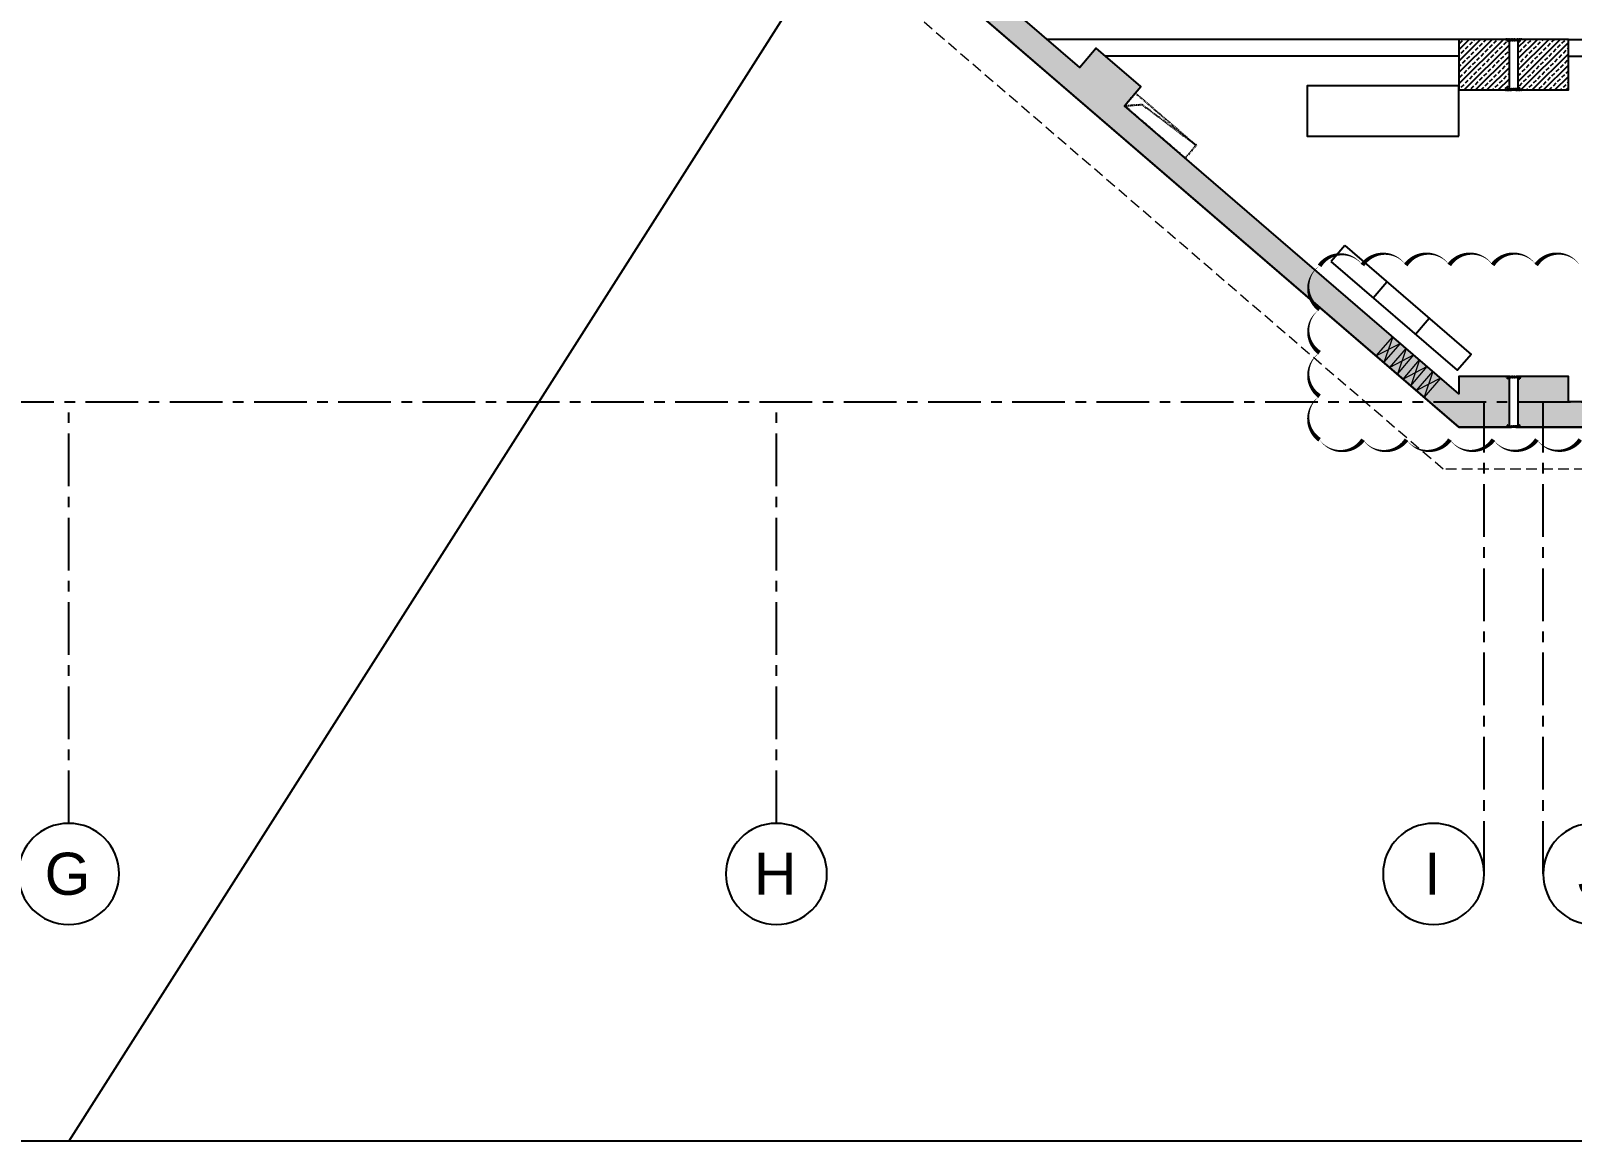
# Model space of a CAD drawing. Header units: millimetres. Extents: x -379292 to 1221486, y 92049 to 447512.
# Drawn here: x 334478 to 352773, y 92049 to 105220 of the extents above; entities that cross this region are included whole.
import ezdxf
from ezdxf.enums import TextEntityAlignment as Align
from ezdxf.lldxf.tags import DXFTag

# ---------------------------------------------------------------- set-up
doc = ezdxf.new("R2010")
doc.units = ezdxf.units.MM
doc.linetypes.add('CENTER', pattern=[2, 1.25, -0.25, 0.25, -0.25])
doc.linetypes.add('HIDDEN', pattern=[9.525, 6.35, -3.175])
for name, color, linetype in [('05_AXIS', 211, 'CENTER'), ('05_AXIS NAME', 7, 'Continuous'), ('05_DILATATION', 131, 'Continuous'), ('05_HATCH CONCRETE', 141, 'Continuous'), ('05_HATCH SOLID-2', 253, 'Continuous'), ('05_HOLE MC', 150, 'Continuous'), ('05_REV', 5, 'Continuous'), ('05_WALL', 3, 'Continuous'), ('08_POWER SYSTEM', 4, 'Continuous')]:
    doc.layers.add(name, color=color, linetype=linetype)
doc.layers.add('06_FORMWORK HIDDEN', color=252, linetype='HIDDEN2', lineweight=0)
doc.styles.add('YAZI-5', font='arial.ttf', dxfattribs={"height": 5})
tags = doc.linetypes.add('HIDDEN2', pattern=[0.1875, 0.125, -0.0625]).pattern_tags.tags
tags[6:7] = [DXFTag(74, 4), DXFTag(75, 0), DXFTag(340, '0'), DXFTag(46, 0.0), DXFTag(50, 0.0), DXFTag(44, 0.0), DXFTag(45, 0.0)]
tags[4:5] = [DXFTag(74, 4), DXFTag(75, 0), DXFTag(340, '0'), DXFTag(46, 0.0), DXFTag(50, 0.0), DXFTag(44, 0.0), DXFTag(45, 0.0)]
pattern_1 = [(225, (905000, -3e-07), (67.351921, -67.351921), []), (225, (904932.65, -3e-07), (67.351921, -67.351921), [47.625, -23.8125])]

# ---------------------------------------------------------------- blocks, each defined once
blk = doc.blocks.new('AWAKS ADI')
at = {"layer": '05_AXIS NAME', "color": 2}
blk.add_circle((0, 0), 6, dxfattribs=at)
at = {"layer": '05_AXIS NAME', "style": 'YAZI-5'}
blk.add_attdef('AKSADI', text='', height=5, dxfattribs=at).set_placement((0, 0), align=Align.MIDDLE_CENTER)
blk = doc.blocks.new('202_Aks')
at = {"layer": '05_AXIS', "ltscale": 500}
for p, q in [((-5000, -177300), (142900, -177300)), ((48800, -182300), (48800, -177300)), ((57200, -182300), (57200, -177300)), ((65600, -182900), (65600, -177300)), ((66300, -182900), (66300, -177300))]:
    blk.add_line(p, q, dxfattribs=at)
at = {"layer": '05_AXIS NAME'}
ref = blk.add_blockref('AWAKS ADI', (48800, -182900), dxfattribs=dict(at, xscale=-100, yscale=100, zscale=100))
ref.add_attrib('AKSADI', 'G', dxfattribs={"height": 500, "style": 'YAZI-5'}).set_placement((48786, -182898), align=Align.MIDDLE_CENTER)
ref = blk.add_blockref('AWAKS ADI', (57200, -182900), dxfattribs=dict(at, xscale=-100, yscale=100, zscale=100))
ref.add_attrib('AKSADI', 'H', dxfattribs={"height": 500, "style": 'YAZI-5'}).set_placement((57186, -182898), align=Align.MIDDLE_CENTER)
ref = blk.add_blockref('AWAKS ADI', (65000, -182900), dxfattribs=dict(at, xscale=-100, yscale=100, zscale=100))
ref.add_attrib('AKSADI', 'I', dxfattribs={"height": 500, "style": 'YAZI-5'}).set_placement((64986, -182898), align=Align.MIDDLE_CENTER)
ref = blk.add_blockref('AWAKS ADI', (66900, -182900), dxfattribs=dict(at, xscale=-100, yscale=100, zscale=100))
ref.add_attrib('AKSADI', 'J', dxfattribs={"height": 500, "style": 'YAZI-5'}).set_placement((66886, -182898), align=Align.MIDDLE_CENTER)
blk = doc.blocks.new('DİLATASYON PROFİL')
at = {"color": 8}
for p, q in [((-48, 0), (-46, 2)), ((-48, 0), (-20, 0)), ((-46, 2), (-46, 2)), ((-23, 2), (-20, 2)), ((-23, 2), (-22, 0)), ((-19, 2), (-20, 1)), ((-20, 2), (-20, 1)), ((-20, 0), (12, 0)), ((-20, 0), (-20, 0)), ((-20, 0), (-20, 0)), ((-17, 2), (-19, 2)), ((-17, 2), (-18, 0)), ((12, -13), (12, 0)), ((12, -13), (12, 0)), ((20, 2), (21, 0)), ((22, 2), (21, 2)), ((21, 1), (21, 0)), ((21, -1), (21, 0)), ((23, 1), (23, 1)), ((24, -6), (23, 1)), ((24, 1), (24, 1)), ((24, 1), (24, 1)), ((25, 1), (25, 1)), ((25, 1), (25, 1)), ((26, 1), (26, 1)), ((26, 1), (26, 1)), ((27, 1), (27, 1)), ((27, 1), (27, 1)), ((28, 1), (28, 1)), ((28, 1), (28, 1)), ((29, 1), (29, 1)), ((29, 1), (29, 1)), ((30, 1), (30, 1)), ((30, 1), (30, 1)), ((31, 1), (31, 1)), ((31, 1), (31, 1)), ((32, 1), (32, 1)), ((32, 1), (32, 1)), ((33, 1), (33, 1)), ((33, 1), (33, 1)), ((34, 1), (34, 1)), ((34, 1), (34, 1)), ((35, 1), (35, 1)), ((35, 1), (35, 1)), ((36, 2), (36, 2)), ((36, 2), (36, 1)), ((38, 2), (36, 1)), ((36, 1), (36, 2)), ((36, 1), (36, 2)), ((38, 2), (38, 2)), ((38, 2), (38, 2)), ((38, 2), (38, 2)), ((39, 2), (38, 2)), ((39, 2), (38, 2)), ((40, 2), (39, 2)), ((39, 2), (39, 2)), ((40, 2), (41, 2)), ((41, 2), (42, 1)), ((41, 2), (41, 2)), ((43, 2), (42, 1)), ((43, 2), (43, 2)), ((43, 1), (43, 2)), ((43, 1), (43, 2)), ((44, 1), (44, 1)), ((45, 1), (45, 1)), ((45, 1), (45, 1)), ((46, 1), (46, 1)), ((46, 1), (46, 1)), ((47, 1), (47, 1)), ((47, 1), (47, 1)), ((48, 1), (48, 1)), ((48, 1), (48, 1)), ((49, 1), (49, 1)), ((49, 1), (49, 1)), ((50, 1), (50, 1)), ((50, 1), (50, 1)), ((51, 1), (51, 1)), ((51, 1), (51, 1)), ((52, 1), (52, 1)), ((52, 1), (52, 1)), ((53, 1), (53, 1)), ((53, 1), (53, 1)), ((54, 1), (54, 1)), ((54, 1), (54, 1)), ((55, 1), (55, 1)), ((55, 1), (55, 1)), ((56, 1), (56, 1)), ((57, 2), (57, 2)), ((57, 2), (58, 1)), ((57, 1), (57, 2)), ((57, 1), (57, 2)), ((59, 2), (58, 1)), ((59, 2), (59, 2)), ((59, 2), (59, 2)), ((59, 2), (59, 2)), ((60, 2), (59, 2)), ((60, 2), (59, 2)), ((60, 2), (61, 2)), ((61, 2), (62, 2)), ((61, 2), (61, 2)), ((63, 2), (62, 2)), ((63, 2), (64, 1)), ((64, 2), (64, 2)), ((64, 2), (64, 1)), ((64, 1), (64, 2)), ((64, 1), (64, 2)), ((65, 1), (65, 1)), ((66, 1), (66, 1)), ((66, 1), (66, 1)), ((67, 1), (67, 1)), ((67, 1), (67, 1)), ((68, 1), (68, 1)), ((68, 1), (68, 1)), ((69, 1), (69, 1)), ((69, 1), (69, 1)), ((70, 1), (70, 1)), ((70, 1), (70, 1)), ((71, 1), (71, 1)), ((71, 1), (71, 1)), ((72, 1), (72, 1)), ((72, 1), (72, 1)), ((73, 1), (73, 1)), ((73, 1), (73, 1)), ((74, 1), (74, 1)), ((74, 1), (74, 1)), ((75, 1), (75, 1)), ((75, 1), (75, 1)), ((76, -6), (77, 1)), ((76, 1), (76, 1)), ((76, 1), (76, 1)), ((77, 1), (77, 1)), ((77, 1), (77, 1)), ((78, 2), (79, 2)), ((80, 2), (79, 0)), ((79, 1), (79, 0)), ((79, -1), (79, 1)), ((88, -13), (88, 0)), ((120, 0), (88, 0)), ((88, -13), (88, 0)), ((148, 0), (88, 0)), ((117, 2), (119, 2)), ((117, 2), (118, 0)), ((119, 2), (120, 1)), ((123, 2), (120, 2)), ((120, 2), (120, 1)), ((120, 0), (120, 0)), ((120, 0), (120, 0)), ((140, 0), (120, 0)), ((123, 2), (122, 0)), ((146, 2), (146, 2)), ((148, 0), (146, 2)), ((-22, -20), (-23, -21)), ((-22, -20), (-23, -21)), ((-23, -21), (-22, -22)), ((-23, -21), (-22, -22)), ((-23, -22), (-23, -23)), ((-22, -22), (-23, -22)), ((-23, -22), (-23, -23)), ((-22, -22), (-23, -22)), ((-23, -23), (-22, -23)), ((-22, -23), (-23, -23)), ((-23, -23), (-23, -24)), ((-23, -23), (-22, -23)), ((-22, -23), (-23, -23)), ((-23, -23), (-23, -24)), ((-23, -24), (-22, -25)), ((-23, -24), (-22, -25)), ((-22, 0), (-18, 0)), ((-22, -3), (-22, 0)), ((-22, 0), (-18, 0)), ((-22, -3), (-22, 0)), ((-22, -3), (-18, -3)), ((-22, -3), (-18, -3)), ((-21, -6), (-22, -6)), ((-22, -6), (-22, -7)), ((-21, -6), (-22, -6)), ((-22, -6), (-22, -7)), ((-22, -7), (-21, -7)), ((-21, -7), (-22, -7)), ((-22, -7), (-22, -9)), ((-22, -7), (-21, -7)), ((-21, -7), (-22, -7)), ((-22, -7), (-22, -9)), ((-22, -9), (-21, -9)), ((-21, -9), (-22, -9)), ((-22, -9), (-22, -10)), ((-22, -9), (-21, -9)), ((-21, -9), (-22, -9)), ((-22, -9), (-22, -10)), ((-22, -10), (-21, -11)), ((-22, -10), (-21, -11)), ((-21, -11), (-22, -11)), ((-22, -11), (-22, -12)), ((-21, -11), (-22, -11)), ((-22, -11), (-22, -12)), ((-22, -12), (-21, -13)), ((-22, -12), (-21, -13)), ((-21, -13), (-22, -13)), ((-22, -13), (-22, -14)), ((-21, -13), (-22, -13)), ((-22, -13), (-22, -14)), ((-21, -14), (-22, -14)), ((-22, -14), (-21, -14)), ((-21, -14), (-22, -14)), ((-22, -14), (-22, -16)), ((-21, -14), (-22, -14)), ((-22, -14), (-21, -14)), ((-21, -14), (-22, -14)), ((-22, -14), (-22, -16)), ((-22, -16), (-21, -16)), ((-21, -16), (-22, -16)), ((-22, -16), (-22, -17)), ((-22, -16), (-21, -16)), ((-21, -16), (-22, -16)), ((-22, -16), (-22, -17)), ((-22, -17), (-21, -18)), ((-22, -17), (-21, -18)), ((-21, -18), (-22, -18)), ((-22, -18), (-22, -19)), ((-21, -18), (-22, -18)), ((-22, -18), (-22, -19)), ((-22, -19), (-22, -20)), ((-22, -19), (-22, -20)), ((-22, -20), (-22, -20)), ((-22, -20), (-22, -20)), ((-22, -25), (-21, -25)), ((-22, -25), (-21, -25)), ((-21, -3), (-21, -3)), ((-21, -3), (-21, -6)), ((-21, -6), (-21, -3)), ((-21, -25), (-20, -3)), ((-21, -3), (-21, -3)), ((-21, -3), (-21, -6)), ((-21, -6), (-21, -3)), ((-21, -25), (-20, -3)), ((-21, -7), (-21, -7)), ((-21, -7), (-21, -7)), ((-19, -12), (-21, -14)), ((-19, -12), (-21, -14)), ((-19, -13), (-21, -14)), ((-19, -13), (-21, -14)), ((-19, -16), (-21, -18)), ((-19, -16), (-21, -17)), ((-19, -16), (-21, -18)), ((-19, -16), (-21, -17)), ((-19, -19), (-21, -21)), ((-19, -19), (-21, -21)), ((-19, -20), (-21, -21)), ((-19, -20), (-21, -21)), ((-19, -23), (-21, -25)), ((-19, -23), (-21, -25)), ((-19, -23), (-21, -25)), ((-19, -23), (-21, -25)), ((-21, -25), (-21, -25)), ((-20, -27), (-21, -25)), ((-21, -25), (-21, -25)), ((-20, -27), (-21, -25)), ((-19, -25), (-20, -3)), ((-19, -25), (-20, -3)), ((-20, -5), (-20, -6)), ((-20, -5), (-20, -6)), ((-20, -6), (-20, -6)), ((-20, -6), (-20, -6)), ((-19, -9), (-20, -10)), ((-19, -9), (-20, -10)), ((-19, -9), (-20, -10)), ((-19, -9), (-20, -10)), ((-20, -27), (-18, -25)), ((-20, -27), (-18, -25)), ((-18, -3), (-19, -3)), ((-19, -3), (-19, -6)), ((-18, -3), (-19, -3)), ((-19, -3), (-19, -6)), ((-19, -6), (-18, -6)), ((-19, -6), (-18, -6)), ((-19, -7), (-18, -7)), ((-18, -7), (-19, -7)), ((-19, -7), (-18, -7)), ((-18, -7), (-19, -7)), ((-19, -9), (-18, -9)), ((-18, -9), (-19, -9)), ((-19, -9), (-18, -9)), ((-18, -9), (-19, -9)), ((-18, -10), (-19, -11)), ((-18, -10), (-19, -11)), ((-19, -11), (-18, -11)), ((-19, -11), (-18, -11)), ((-18, -12), (-19, -13)), ((-18, -12), (-19, -13)), ((-19, -13), (-18, -13)), ((-19, -13), (-18, -13)), ((-19, -25), (-18, -25)), ((-19, -25), (-18, -25)), ((-18, -3), (-18, 0)), ((-18, -3), (-18, 0)), ((-18, -5), (-18, -3)), ((-18, -5), (-18, -3)), ((-18, -6), (-18, -5)), ((-18, -5), (-18, -5)), ((-18, -6), (-18, -5)), ((-18, -5), (-18, -5)), ((-18, -6), (-18, -7)), ((-18, -6), (-18, -7)), ((-18, -7), (-18, -9)), ((-18, -7), (-18, -9)), ((-18, -9), (-18, -10)), ((-18, -9), (-18, -9)), ((-18, -9), (-18, -10)), ((-18, -9), (-18, -9)), ((-18, -11), (-18, -11)), ((-18, -11), (-18, -12)), ((-18, -11), (-18, -11)), ((-18, -11), (-18, -12)), ((-18, -13), (-18, -14)), ((-18, -13), (-18, -14)), ((-18, -14), (-18, -16)), ((-18, -14), (-18, -14)), ((-18, -14), (-18, -14)), ((-18, -14), (-18, -16)), ((-18, -14), (-18, -14)), ((-18, -14), (-18, -14)), ((-18, -16), (-17, -16)), ((-18, -16), (-18, -16)), ((-18, -16), (-17, -16)), ((-18, -16), (-18, -16)), ((-17, -17), (-18, -18)), ((-17, -17), (-18, -18)), ((-18, -18), (-17, -18)), ((-18, -18), (-17, -18)), ((-17, -19), (-18, -20)), ((-17, -19), (-18, -20)), ((-18, -20), (-17, -20)), ((-18, -20), (-17, -20)), ((-17, -21), (-18, -22)), ((-17, -21), (-18, -22)), ((-18, -22), (-17, -22)), ((-18, -22), (-17, -22)), ((-18, -23), (-17, -23)), ((-17, -23), (-18, -23)), ((-18, -23), (-17, -23)), ((-17, -23), (-18, -23)), ((-17, -24), (-18, -25)), ((-17, -24), (-18, -25)), ((-18, -25), (-18, -25)), ((-18, -25), (-18, -25)), ((-17, -16), (-17, -17)), ((-17, -16), (-17, -17)), ((-17, -18), (-17, -19)), ((-17, -18), (-17, -19)), ((-17, -20), (-17, -21)), ((-17, -20), (-17, -21)), ((-17, -22), (-17, -23)), ((-17, -22), (-17, -23)), ((-17, -23), (-17, -24)), ((-17, -23), (-17, -24)), ((12, -13), (21, -13)), ((19, -2), (19, -1)), ((19, -8), (19, -8)), ((20, -3), (21, -3)), ((21, -1), (21, -3)), ((22, -12), (21, -7)), ((21, -13), (21, -9)), ((22, -12), (24, -7)), ((24, -5), (24, 0)), ((25, -6), (24, -6)), ((26, -6), (24, -6)), ((24, -7), (25, -7)), ((26, -7), (24, -7)), ((24, -12), (24, -8)), ((25, -8), (24, -8)), ((34, -12), (24, -12)), ((25, -5), (25, -4)), ((28, -4), (25, -4)), ((25, -10), (25, -8)), ((28, -10), (25, -10)), ((26, -4), (27, -4)), ((26, -6), (26, -5)), ((26, -9), (26, -7)), ((27, -9), (26, -9)), ((27, -9), (27, -4)), ((28, -10), (28, -4)), ((30, -10), (30, -4)), ((32, -4), (30, -4)), ((32, -10), (30, -10)), ((31, -4), (31, -8)), ((32, -4), (31, -4)), ((31, -8), (31, -10)), ((31, -10), (32, -10)), ((31, -10), (32, -10)), ((32, -4), (32, -5)), ((32, -4), (32, -6)), ((32, -6), (34, -6)), ((32, -8), (32, -10)), ((34, -8), (32, -8)), ((32, -10), (32, -8)), ((32, -10), (32, -8)), ((34, -6), (33, -6)), ((33, -8), (34, -8)), ((34, 0), (34, -5)), ((34, -6), (34, -2)), ((34, -8), (34, -12)), ((36, -7), (36, -5)), ((43, -7), (43, -5)), ((45, -6), (45, 0)), ((45, -6), (45, -2)), ((46, -6), (45, -6)), ((46, -6), (45, -6)), ((45, -8), (46, -8)), ((46, -8), (45, -8)), ((45, -12), (45, -9)), ((55, -12), (45, -12)), ((46, -6), (46, -4)), ((46, -4), (48, -4)), ((49, -4), (46, -4)), ((46, -6), (46, -4)), ((46, -10), (46, -8)), ((46, -10), (46, -8)), ((46, -10), (46, -9)), ((48, -10), (46, -10)), ((49, -10), (46, -10)), ((48, -4), (48, -8)), ((48, -8), (48, -10)), ((49, -10), (49, -4)), ((53, -4), (51, -4)), ((51, -10), (51, -4)), ((53, -10), (51, -10)), ((52, -4), (52, -8)), ((54, -4), (52, -4)), ((52, -8), (52, -10)), ((52, -10), (54, -10)), ((53, -4), (53, -6)), ((54, -4), (54, -5)), ((55, -6), (54, -6)), ((55, -6), (54, -6)), ((54, -8), (55, -8)), ((55, -8), (54, -8)), ((54, -10), (54, -8)), ((53, -9), (53, -10)), ((55, 0), (55, -6)), ((55, -6), (55, -2)), ((55, -9), (55, -12)), ((57, -7), (57, -5)), ((64, -7), (64, -5)), ((66, -6), (66, 0)), ((66, -6), (66, -2)), ((68, -6), (66, -6)), ((67, -6), (66, -6)), ((66, -8), (68, -8)), ((67, -8), (66, -8)), ((66, -12), (66, -9)), ((76, -12), (66, -12)), ((68, -6), (68, -4)), ((68, -4), (69, -4)), ((70, -4), (68, -4)), ((68, -6), (68, -4)), ((68, -10), (68, -8)), ((68, -10), (68, -8)), ((68, -10), (68, -9)), ((69, -10), (68, -10)), ((70, -10), (68, -10)), ((69, -4), (69, -8)), ((69, -8), (69, -10)), ((70, -10), (70, -4)), ((75, -4), (72, -4)), ((72, -10), (72, -4)), ((75, -10), (72, -10)), ((73, -10), (73, -5)), ((74, -5), (73, -5)), ((73, -10), (74, -10)), ((74, -7), (74, -5)), ((74, -7), (76, -7)), ((74, -9), (74, -8)), ((74, -8), (76, -8)), ((75, -4), (75, -6)), ((76, -6), (75, -6)), ((75, -8), (76, -8)), ((75, -9), (75, -10)), ((76, 0), (76, -6)), ((78, -12), (76, -8)), ((76, -9), (76, -12)), ((78, -12), (79, -8)), ((79, -2), (79, -3)), ((80, -3), (79, -3)), ((79, -13), (79, -9)), ((88, -13), (79, -13)), ((81, -2), (81, -1)), ((81, -8), (81, -9)), ((118, -16), (117, -16)), ((117, -16), (117, -17)), ((118, -16), (117, -16)), ((117, -16), (117, -17)), ((117, -17), (118, -18)), ((117, -17), (118, -18)), ((118, -18), (117, -18)), ((117, -18), (117, -19)), ((118, -18), (117, -18)), ((117, -18), (117, -19)), ((117, -19), (118, -20)), ((117, -19), (118, -20)), ((118, -20), (117, -20)), ((117, -20), (117, -21)), ((118, -20), (117, -20)), ((117, -20), (117, -21)), ((117, -21), (118, -22)), ((117, -21), (118, -22)), ((117, -22), (117, -23)), ((118, -22), (117, -22)), ((117, -22), (117, -23)), ((118, -22), (117, -22)), ((117, -23), (118, -23)), ((118, -23), (117, -23)), ((117, -23), (117, -24)), ((117, -23), (118, -23)), ((118, -23), (117, -23)), ((117, -23), (117, -24)), ((117, -24), (118, -25)), ((117, -24), (118, -25)), ((118, 0), (122, 0)), ((118, -3), (118, 0)), ((118, 0), (122, 0)), ((118, -3), (118, 0)), ((118, -3), (119, -3)), ((118, -3), (122, -3)), ((118, -6), (118, -3)), ((118, -3), (119, -3)), ((118, -3), (122, -3)), ((118, -6), (118, -3)), ((119, -6), (118, -6)), ((118, -6), (118, -7)), ((119, -6), (118, -6)), ((118, -6), (118, -7)), ((118, -7), (119, -7)), ((118, -7), (118, -7)), ((119, -7), (118, -7)), ((118, -7), (118, -9)), ((118, -7), (119, -7)), ((118, -7), (118, -7)), ((119, -7), (118, -7)), ((118, -7), (118, -9)), ((118, -9), (119, -9)), ((119, -9), (118, -9)), ((118, -9), (118, -10)), ((118, -9), (119, -9)), ((119, -9), (118, -9)), ((118, -9), (118, -10)), ((118, -10), (119, -11)), ((118, -10), (119, -11)), ((119, -11), (118, -11)), ((118, -11), (118, -12)), ((119, -11), (118, -11)), ((118, -11), (118, -12)), ((118, -12), (119, -13)), ((118, -12), (119, -13)), ((119, -13), (118, -13)), ((118, -13), (118, -14)), ((119, -13), (118, -13)), ((118, -13), (118, -14)), ((118, -14), (118, -14)), ((118, -14), (118, -14)), ((118, -14), (118, -16)), ((118, -14), (118, -14)), ((118, -14), (118, -14)), ((118, -14), (118, -14)), ((118, -14), (118, -16)), ((118, -14), (118, -14)), ((118, -16), (118, -16)), ((118, -16), (118, -16)), ((121, -23), (118, -25)), ((121, -23), (118, -25)), ((118, -25), (119, -25)), ((118, -25), (118, -25)), ((120, -27), (118, -25)), ((118, -25), (119, -25)), ((118, -25), (118, -25)), ((120, -27), (118, -25)), ((119, -3), (119, -6)), ((119, -25), (120, -3)), ((119, -3), (119, -6)), ((119, -25), (120, -3)), ((120, -6), (119, -6)), ((120, -6), (119, -6)), ((120, -9), (119, -10)), ((120, -9), (119, -10)), ((120, -9), (119, -10)), ((120, -9), (119, -10)), ((121, -12), (119, -14)), ((121, -12), (119, -14)), ((121, -13), (119, -14)), ((121, -13), (119, -14)), ((121, -16), (119, -18)), ((121, -16), (119, -17)), ((121, -16), (119, -18)), ((121, -16), (119, -17)), ((121, -19), (119, -21)), ((121, -19), (119, -21)), ((121, -20), (119, -21)), ((121, -20), (119, -21)), ((121, -23), (119, -25)), ((121, -23), (119, -25)), ((121, -25), (120, -3)), ((121, -25), (120, -3)), ((120, -5), (120, -6)), ((120, -5), (120, -6)), ((120, -27), (121, -25)), ((120, -27), (121, -25)), ((121, -3), (121, -3)), ((121, -3), (121, -6)), ((121, -5), (121, -3)), ((121, -3), (121, -3)), ((121, -3), (121, -6)), ((121, -5), (121, -3)), ((121, -6), (121, -5)), ((121, -5), (121, -5)), ((121, -6), (121, -5)), ((121, -5), (121, -5)), ((121, -6), (122, -6)), ((121, -6), (122, -6)), ((121, -8), (122, -7)), ((122, -7), (121, -8)), ((121, -8), (122, -7)), ((122, -7), (121, -8)), ((121, -9), (122, -9)), ((121, -9), (121, -9)), ((122, -9), (121, -9)), ((121, -9), (122, -9)), ((121, -9), (121, -9)), ((122, -9), (121, -9)), ((122, -10), (121, -11)), ((122, -10), (121, -11)), ((121, -11), (122, -11)), ((121, -11), (121, -11)), ((121, -11), (122, -11)), ((121, -11), (121, -11)), ((122, -12), (121, -13)), ((122, -12), (121, -13)), ((121, -13), (122, -13)), ((121, -13), (122, -13)), ((121, -14), (122, -14)), ((122, -14), (121, -14)), ((121, -14), (122, -14)), ((122, -14), (121, -14)), ((121, -16), (122, -16)), ((122, -16), (121, -16)), ((121, -16), (122, -16)), ((122, -16), (121, -16)), ((122, -17), (121, -18)), ((122, -17), (121, -18)), ((121, -18), (122, -18)), ((121, -18), (122, -18)), ((121, -25), (121, -25)), ((121, -25), (122, -25)), ((121, -25), (121, -25)), ((121, -25), (122, -25)), ((122, -3), (122, 0)), ((122, -3), (122, 0)), ((122, -6), (122, -7)), ((122, -6), (122, -7)), ((122, -7), (122, -9)), ((122, -7), (122, -9)), ((122, -9), (122, -10)), ((122, -9), (122, -10)), ((122, -11), (122, -12)), ((122, -11), (122, -12)), ((122, -13), (122, -14)), ((122, -13), (122, -14)), ((122, -14), (122, -16)), ((122, -14), (122, -16)), ((122, -16), (122, -17)), ((122, -16), (122, -17)), ((122, -18), (122, -19)), ((122, -18), (122, -19)), ((122, -19), (122, -20)), ((122, -19), (122, -20)), ((122, -20), (122, -20)), ((122, -20), (123, -21)), ((122, -20), (122, -20)), ((122, -20), (123, -21)), ((123, -21), (122, -22)), ((123, -21), (122, -22)), ((122, -22), (123, -22)), ((122, -22), (123, -22)), ((122, -23), (123, -23)), ((123, -23), (122, -23)), ((122, -23), (123, -23)), ((123, -23), (122, -23)), ((123, -24), (122, -25)), ((123, -24), (122, -25)), ((123, -22), (123, -23)), ((123, -22), (123, -23)), ((123, -23), (123, -24)), ((123, -23), (123, -24))]:
    blk.add_line(p, q, dxfattribs=at)
for centre, radius, start, end in [((-45, 1), 1.3, 64.6683, 126.1289), ((-44, 3), 1.3, 244.6683, 295.3317), ((-43, 1), 1.3, 64.6683, 115.3317), ((-42, 3), 1.3, 244.6683, 295.3317), ((-40, 1), 1.3, 64.6683, 115.3317), ((-39, 3), 1.3, 244.6683, 295.3317), ((-38, 1), 1.3, 64.6683, 115.3317), ((-37, 3), 1.3, 244.6683, 295.3317), ((-36, 1), 1.3, 64.6683, 115.3317), ((-35, 3), 1.3, 244.6683, 295.3317), ((-34, 1), 1.3, 64.6683, 115.3317), ((-33, 3), 1.3, 244.6683, 295.3317), ((-32, 1), 1.3, 64.6683, 115.3317), ((-30, 3), 1.3, 244.6683, 295.3317), ((-29, 1), 1.3, 64.6683, 115.3317), ((-28, 3), 1.3, 244.6683, 295.3317), ((-27, 1), 1.3, 64.6683, 115.3317), ((-26, 3), 1.3, 244.6683, 295.3317), ((-25, 1), 1.3, 64.6683, 115.3317), ((-24, 3), 1.3, 244.6683, 295.3317), ((-23, 1), 1.3, 64.6683, 115.3317), ((-22, 3), 1.3, 244.6683, 295.3317), ((-20, 1), 1.3, 64.6683, 115.3317), ((-19, 3), 1.3, 244.6683, 295.3317), ((-18, 1), 1.3, 64.6683, 115.3317), ((-17, 3), 1.3, 244.6683, 295.3317), ((-16, 1), 1.3, 64.6683, 115.3317), ((-15, 3), 1.3, 244.6683, 295.3317), ((-14, 1), 1.3, 64.6683, 115.3317), ((-13, 3), 1.3, 244.6683, 295.3317), ((-12, 1), 1.3, 64.6683, 115.3317), ((-10, 3), 1.3, 244.6683, 295.3317), ((-9, 1), 1.3, 64.6683, 115.3317), ((-8, 3), 1.3, 244.6683, 295.3317), ((-7, 1), 1.3, 64.6683, 115.3317), ((-6, 1), 1.3, 64.6683, 115.3317), ((-5, 3), 1.3, 244.6683, 295.3317), ((-4, 1), 1.3, 64.6683, 115.3317), ((-3, 3), 1.3, 244.6683, 295.3317), ((-2, 1), 1.3, 64.6683, 115.3317), ((-1, 3), 1.3, 244.6683, 295.3317), ((1, 1), 1.3, 64.6683, 115.3317), ((2, 3), 1.3, 244.6683, 295.3317), ((3, 1), 1.3, 64.6683, 115.3317), ((4, 3), 1.3, 244.6683, 295.3317), ((5, 1), 1.3, 64.6683, 115.3317), ((6, 3), 1.3, 244.6683, 295.3317), ((7, 1), 1.3, 64.6683, 115.3317), ((8, 3), 1.3, 244.6683, 295.3317), ((9, 1), 1.3, 64.6683, 115.3317), ((11, 3), 1.3, 244.6683, 295.3317), ((12, 1), 1.3, 64.6683, 115.3317), ((13, 3), 1.3, 244.6683, 295.3317), ((14, 1), 1.3, 64.6683, 115.3317), ((15, 3), 1.3, 244.6683, 295.3317), ((16, 1), 1.3, 64.6683, 115.3317), ((17, 3), 1.3, 244.6683, 295.3317), ((18, 1), 1.3, 63.2691, 115.3317), ((20, 3), 1.3, 244.6683, 288.3764), ((21, 2), 0.381, 90.8255, 269.3453), ((20, -1), 1.61, 330.6457, 24.0465), ((22, 1), 0.55, 357.34, 90), ((23, 1), 0.16, 40.5, 139.5), ((23, 1), 0.16, 141.0253, 263.0349), ((23, -1), 1.2, 25.7871, 83.0349), ((24, 1), 0.16, 40.5, 139.5), ((25, 1), 0.16, 40.5, 139.5), ((26, 1), 0.16, 40.5, 139.5), ((27, 1), 0.16, 40.5, 139.5), ((28, 1), 0.16, 40.5, 139.5), ((29, 1), 0.16, 40.5, 139.5), ((30, 1), 0.16, 40.5, 139.5), ((31, 1), 0.16, 40.5, 139.5), ((32, 1), 0.16, 40.5, 139.5), ((33, 1), 0.16, 40.5, 139.5), ((34, 1), 0.16, 40.5, 139.5), ((37, -2), 3, 110.9248, 180), ((35, -1), 1.2, 93.7255, 146.441), ((35, 1), 0.16, 273.7255, 40.5), ((35, 1), 0.16, 273.7255, 276.016), ((39, -8), 10, 110.7934, 110.9248), ((39, -8), 10, 69.0752, 69.2066), ((42, -2), 3, 0, 69.0752), ((44, 1), 0.16, 40.5, 139.5), ((44, -1), 1.2, 25.7871, 64.9325), ((45, 1), 0.16, 40.5, 139.5), ((46, 1), 0.16, 40.5, 139.5), ((47, 1), 0.16, 40.5, 139.5), ((48, 1), 0.16, 40.5, 139.5), ((49, 1), 0.16, 40.5, 139.5), ((50, 1), 0.16, 40.5, 139.5), ((51, 1), 0.16, 40.5, 139.5), ((52, 1), 0.16, 40.5, 139.5), ((53, 1), 0.16, 40.5, 139.5), ((54, 1), 0.16, 40.5, 139.5), ((55, 1), 0.16, 40.5, 139.5), ((58, -2), 3, 110.9248, 180), ((56, -1), 1.2, 93.7255, 146.441), ((56, 0), 0.16, 273.7255, 40.5), ((61, -8), 10, 110.7934, 110.9248), ((61, -8), 10, 69.0752, 69.2066), ((63, -2), 3, 0, 69.0752), ((66, 1), 0.16, 40.5, 139.5), ((67, 1), 0.16, 40.5, 139.5), ((65, -1), 1.2, 25.7871, 64.9325), ((68, 1), 0.16, 40.5, 139.5), ((69, 1), 0.16, 40.5, 139.5), ((70, 1), 0.16, 40.5, 139.5), ((71, 1), 0.16, 40.5, 139.5), ((72, 1), 0.16, 40.5, 139.5), ((73, 1), 0.16, 40.5, 139.5), ((74, 1), 0.16, 40.5, 139.5), ((75, 1), 0.16, 40.5, 139.5), ((76, 1), 0.16, 40.5, 139.5), ((77, 1), 0.16, 40.5, 139.5), ((77, -1), 1.2, 93.7255, 146.441), ((78, 1), 0.55, 90, 182.66), ((77, 0), 0.16, 273.7255, 40.5), ((77, 0), 0.16, 273.7255, 276.016), ((79, 1), 0.381, 270.6547, 89.1745), ((80, 1), 1.3, 64.6683, 99.3419), ((82, 3), 1.3, 244.6683, 295.3317), ((83, 1), 1.3, 64.6683, 115.3317), ((84, 3), 1.3, 244.6683, 295.3317), ((85, 1), 1.3, 64.6683, 115.3317), ((86, 3), 1.3, 244.6683, 295.3317), ((87, 1), 1.3, 64.6683, 115.3317), ((88, 3), 1.3, 244.6683, 295.3317), ((89, 1), 1.3, 64.6683, 115.3317), ((90, 3), 1.3, 244.6683, 295.3317), ((92, 1), 1.3, 64.6683, 115.3317), ((93, 3), 1.3, 244.6683, 295.3317), ((94, 1), 1.3, 64.6683, 115.3317), ((95, 3), 1.3, 244.6683, 295.3317), ((96, 1), 1.3, 64.6683, 115.3317), ((97, 3), 1.3, 244.6683, 295.3317), ((98, 1), 1.3, 64.6683, 115.3317), ((99, 3), 1.3, 244.6683, 295.3317), ((100, 1), 1.3, 64.6683, 115.3317), ((102, 3), 1.3, 244.6683, 295.3317), ((103, 1), 1.3, 64.6683, 115.3317), ((104, 3), 1.3, 244.6683, 295.3317), ((105, 1), 1.3, 64.6683, 115.3317), ((106, 3), 1.3, 244.6683, 295.3317), ((107, 1), 1.3, 64.6683, 115.3317), ((108, 3), 1.3, 244.6683, 295.3317), ((109, 1), 1.3, 64.6683, 115.3317), ((111, 3), 1.3, 244.6683, 295.3317), ((112, 1), 1.3, 64.6683, 115.3317), ((113, 3), 1.3, 244.6683, 295.3317), ((114, 1), 1.3, 64.6683, 115.3317), ((115, 3), 1.3, 244.6683, 295.3317), ((116, 1), 1.3, 64.6683, 115.3317), ((117, 3), 1.3, 244.6683, 295.3317), ((118, 1), 1.3, 64.6683, 115.3317), ((119, 3), 1.3, 244.6683, 295.3317), ((121, 1), 1.3, 64.6683, 115.3317), ((122, 3), 1.3, 244.6683, 295.3317), ((123, 1), 1.3, 64.6683, 115.3317), ((124, 3), 1.3, 244.6683, 295.3317), ((125, 1), 1.3, 64.6683, 115.3317), ((126, 3), 1.3, 244.6683, 295.3317), ((127, 1), 1.3, 64.6683, 115.3317), ((128, 3), 1.3, 244.6683, 295.3317), ((129, 1), 1.3, 64.6683, 115.3317), ((131, 3), 1.3, 244.6683, 295.3317), ((132, 1), 1.3, 64.6683, 115.3317), ((133, 3), 1.3, 244.6683, 295.3317), ((134, 1), 1.3, 64.6683, 115.3317), ((135, 3), 1.3, 244.6683, 295.3317), ((136, 1), 1.3, 64.6683, 115.3317), ((137, 3), 1.3, 244.6683, 295.3317), ((138, 1), 1.3, 64.6683, 115.3317), ((139, 3), 1.3, 244.6683, 295.3317), ((141, 1), 1.3, 64.6683, 115.3317), ((142, 3), 1.3, 244.6683, 295.3317), ((143, 1), 1.3, 64.6683, 115.3317), ((144, 3), 1.3, 244.6683, 295.3317), ((145, 1), 1.3, 53.8711, 115.3317), ((-20, -3), 0.25, 2.8081, 91), ((-20, -3), 0.25, 89, 162.832), ((-20, -3), 0.25, 2.8081, 91), ((-20, -3), 0.25, 89, 162.832), ((18, -5), 4.15, 55.3598, 304.6402), ((18, -5), 4.29, 79.8358, 271.4513), ((18, -8), 0.825, 266.6901, 0), ((19, -1), 0.55, 0, 79.8358), ((20, -2), 0.55, 180, 270), ((20, -8), 0.954, 36.5523, 167.7728), ((21, -1), 0.6, 235.3598, 0), ((21, -9), 0.6, 0, 124.6402), ((22, -12), 0.364, 205.1184, 277.8355), ((24, -5), 0.25, 180, 270), ((24, -6), 0.55, 197.1305, 270), ((24, -8), 0.25, 90, 180), ((25, -5), 0.25, 270, 0), ((25, -8), 0.25, 0, 90), ((26, -5), 0.33, 90, 180), ((26, -9), 0.33, 180, 270), ((33, -5), 0.25, 180, 270), ((33, -8), 0.25, 90, 180), ((34, -5), 0.25, 270, 0), ((34, -8), 0.25, 0, 90), ((22, -12), 12.6, 0.0577, 16.2025), ((39, -1), 11.8, 246.209, 293.7816), ((39, -5), 3.75, 0, 180), ((39, -7), 3.75, 180, 0), ((57, -12), 12.6, 163.7975, 179.9423), ((45, -6), 0.25, 180, 270), ((45, -9), 0.25, 90, 180), ((46, -6), 0.25, 270, 0), ((46, -9), 0.25, 0, 90), ((54, -5), 0.25, 180, 270), ((54, -6), 0.25, 180, 270), ((54, -9), 0.25, 90, 180), ((55, -5), 0.25, 270, 0), ((55, -6), 0.25, 270, 0), ((55, -9), 0.25, 0, 90), ((43, -12), 12.6, 0.0577, 16.2025), ((61, -1), 11.8, 246.209, 293.7816), ((61, -5), 3.75, 0, 180), ((61, -7), 3.75, 180, 0), ((78, -12), 12.6, 163.7975, 179.9423), ((66, -6), 0.25, 180, 270), ((66, -9), 0.25, 90, 180), ((67, -6), 0.25, 270, 0), ((67, -9), 0.25, 0, 90), ((74, -5), 0.33, 0, 90), ((74, -9), 0.33, 270, 0), ((75, -6), 0.25, 180, 270), ((75, -9), 0.25, 90, 180), ((76, -6), 0.55, 270, 342.8695), ((76, -6), 0.25, 270, 0), ((76, -9), 0.25, 0, 90), ((78, -12), 0.364, 262.1645, 334.8816), ((80, -1), 1.61, 155.9535, 209.3543), ((79, -1), 0.6, 180, 304.6402), ((80, -8), 0.954, 12.2272, 143.4477), ((79, -9), 0.6, 55.3598, 180), ((82, -5), 4.15, 235.3598, 124.6402), ((80, -2), 0.55, 270, 0), ((82, -5), 4.29, 268.5487, 100.1642), ((81, -1), 0.55, 100.1642, 180), ((82, -9), 0.825, 180, 273.3099), ((120, -3), 0.25, 2.8081, 91), ((120, -3), 0.25, 89, 162.832), ((120, -3), 0.25, 2.8081, 91), ((120, -3), 0.25, 89, 162.832)]:
    blk.add_arc(centre, radius, start, end, dxfattribs=at)
blk = doc.blocks.new('OtoParkBodrumKatMimari')
at = {"layer": '05_HATCH CONCRETE'}
h = blk.add_hatch(dxfattribs=at)
h.set_pattern_fill('ANSI33', color=8, scale=15, angle=180, style=0)
h.set_pattern_definition(pattern_1)
h.paths.add_polyline_path([(142600, 59700), (142800, 59700), (139870, 56381), (139645, 56579), (139248, 56130), (139473, 55931), (135668, 51620), (135443, 51819), (134848, 51144), (135073, 50945), (131506, 46904), (131281, 47103), (130884, 46653), (131109, 46455), (127899, 42818), (127674, 43017), (127277, 42567), (127502, 42369), (124481, 38946), (124256, 39145), (123859, 38695), (124084, 38496), (120848, 34830), (120623, 35029), (120028, 34354), (120253, 34155), (117433, 30962), (117209, 31160), (116812, 30710), (117036, 30512), (113992, 27063), (113767, 27262), (113370, 26812), (113595, 26613), (110386, 22977), (110161, 23176), (109764, 22726), (109989, 22527), (106786, 18899), (106561, 19097), (105965, 18422), (106190, 18224), (103361, 15019), (103136, 15217), (102739, 14767), (102964, 14569), (99777, 10958), (99552, 11156), (99155, 10707), (99380, 10508), (96303, 7022), (96078, 7220), (95615, 6696), (95840, 6497), (93887, 4285), (93662, 4484), (93265, 4034), (93490, 3836), (90240, 153), (90240, 300), (89640, 300), (89640, 0), (88400, 0), (88400, 300), (87800, 300), (87800, 0), (80000, 0), (80000, 300), (79400, 300), (79400, 0), (71600, 0), (71600, 300), (71000, 300), (71000, -300), (90240, -300), (143200, 59700), (143200, 67400), (142600, 67400), (142600, 66800), (142900, 66800), (142900, 64150), (142600, 64150), (142600, 63550), (142900, 63550), (142900, 60300), (142600, 60300)])
h = blk.add_hatch(dxfattribs=at)
h.set_pattern_fill('ANSI33', color=8, scale=15, angle=180, style=0)
h.set_pattern_definition(pattern_1)
h.paths.add_polyline_path([(63965, 5944), (63511, 6335), (63119, 5881), (70300, -300), (70900, -300), (70900, 300), (70300, 300), (70300, 96), (66332, 3512), (66527, 3739), (65997, 4196), (65801, 3968), (63770, 5716)])
h = blk.add_hatch(dxfattribs=at)
h.set_pattern_fill('ANSI33', color=8, scale=15, angle=180, style=0)
h.set_pattern_definition(pattern_1)
h.paths.add_polyline_path([(70900, 4300), (70300, 4300), (70300, 3700), (70900, 3700)])
h = blk.add_hatch(dxfattribs=at)
h.set_pattern_fill('ANSI33', color=8, scale=15, angle=180, style=0)
h.set_pattern_definition(pattern_1)
h.paths.add_polyline_path([(71600, 4300), (71000, 4300), (71000, 3700), (71600, 3700)])
at = {"color": 5}
blk.add_lwpolyline([(87800, 0), (80000, 0), (80000, 300), (79400, 300), (79400, 0), (71600, 0), (71600, 300), (71000, 300), (71000, -300), (90240, -300)], dxfattribs=at)
for points in [[(63965, 5944), (63511, 6335), (63119, 5881), (70300, -300), (70900, -300), (70900, 300), (70300, 300), (70300, 96), (66332, 3512), (66527, 3739), (65997, 4196), (65801, 3968), (63770, 5716)], [(70900, 4300), (70300, 4300), (70300, 3700), (70900, 3700)], [(71600, 4300), (71000, 4300), (71000, 3700), (71600, 3700)]]:
    blk.add_lwpolyline(points, close=True, dxfattribs=at)
at = {"layer": '05_HATCH SOLID-2', "color": 251, "ltscale": 25}
for points in [[(150500, -8770), (-8600, -8770), (-8600, 187430)], [(150500, -8770), (150500, 187430), (4700, 187430), (4700, 177600), (135600, 177600), (135600, 144600), (143200, 144600), (143200, 59700), (90240, -300), (70300, -300), (63119, 5881)], [(63119, 5881), (53800, -8770)]]:
    blk.add_lwpolyline(points, dxfattribs=at)
at = {"layer": '05_HOLE MC', "linetype": 'HIDDEN', "ltscale": 2}
blk.add_lwpolyline([(66332, 3512), (67052, 2892), (67182, 3043), (66462, 3663)], close=True, dxfattribs=at)
blk.add_lwpolyline([(66332, 3512), (66537, 3528), (67182, 3043)], dxfattribs=at)
at = {"layer": '05_REV'}
blk.add_lwpolyline([(71733, 1625, 0, 51.6, 0.520567), (71217, 1624, 0, 51.6, 0.520567), (70701, 1624, 0, 51.6, 0.520567), (70186, 1624, 0, 51.6, 0.520567), (69670, 1623, 0, 51.6, 0.520567), (69155, 1623, 0, 51.6, 0.520567), (68647, 1614, 0, 51.6, 0.520567), (68647, 1098, 0, 51.6, 0.520567), (68647, 583, 0, 51.6, 0.520567), (68647, 67, 0, 51.6, 0.520567), (68647, -450, 0, 51.6, 0.520567), (69163, -449, 0, 51.6, 0.520567), (69679, -449, 0, 51.6, 0.520567), (70194, -448, 0, 51.6, 0.520567), (70710, -448, 0, 51.6, 0.520567), (71226, -447, 0, 51.6, 0.520567), (71741, -447, 0, 51.6, 0.520567)], format="xyseb", dxfattribs=at)
at = {"layer": '05_WALL', "color": 8, "flags": 128}
for points in [[(70300, 4300), (65415, 4300)], [(70300, 4100), (66108, 4100)]]:
    blk.add_lwpolyline(points, dxfattribs=at)
at = {"layer": '05_WALL', "color": 8}
for points in [[(71600, 4300), (75250, 4300), (75250, 4100)], [(71600, 4100), (75250, 4100)]]:
    blk.add_lwpolyline(points, dxfattribs=at)
at = {"layer": '06_FORMWORK HIDDEN', "linetype": 'HIDDEN', "ltscale": 20}
for p, q in [((70114, -800), (4200, 55933)), ((90466, -800), (70114, -800))]:
    blk.add_line(p, q, dxfattribs=at)
at = {"layer": '06_FORMWORK HIDDEN'}
for points in [[(69515, 771), (70084, 282), (69888, 55), (69320, 544), (69515, 771)], [(69515, 771), (69411, 466), (69606, 693), (69320, 544)], [(69479, 407), (69675, 634), (69570, 329), (69765, 556), (69479, 407)], [(69638, 270), (69834, 497), (69729, 192), (69925, 419), (69638, 270)], [(69797, 133), (69993, 360), (69888, 55)], [(70084, 282), (69797, 133)]]:
    blk.add_lwpolyline(points, dxfattribs=at)
at = {"layer": '08_POWER SYSTEM', "ltscale": 25}
blk.add_lwpolyline([(70300, 3150), (70300, 3750), (68500, 3750), (68500, 3150)], close=True, dxfattribs=at)
for points in [[(68946, 1855), (68783, 1665)], [(68946, 1855), (70447, 563), (70284, 374), (68783, 1665)], [(69283, 1235), (69447, 1424)], [(69784, 804), (69947, 994)]]:
    blk.add_lwpolyline(points, dxfattribs=at)
at = {"layer": '05_AXIS'}
blk.add_blockref('202_Aks', (5000, 177300), dxfattribs=at)
at = {"layer": '05_DILATATION', "ltscale": 25}
for p in [(70900, 4300), (70900, 300)]:
    blk.add_blockref('DİLATASYON PROFİL', p, dxfattribs=at)
at = {"layer": '05_DILATATION', "ltscale": 25, "xscale": -1, "rotation": 180}
for p in [(70900, 3700), (70900, -300)]:
    blk.add_blockref('DİLATASYON PROFİL', p, dxfattribs=at)

msp = doc.modelspace()

# ---------------------------------------------------------------- block references
at = {"color": 8}
msp.add_blockref('OtoParkBodrumKatMimari', (281127.6, 100818.8), dxfattribs=at)

doc.saveas('drawing.dxf')
